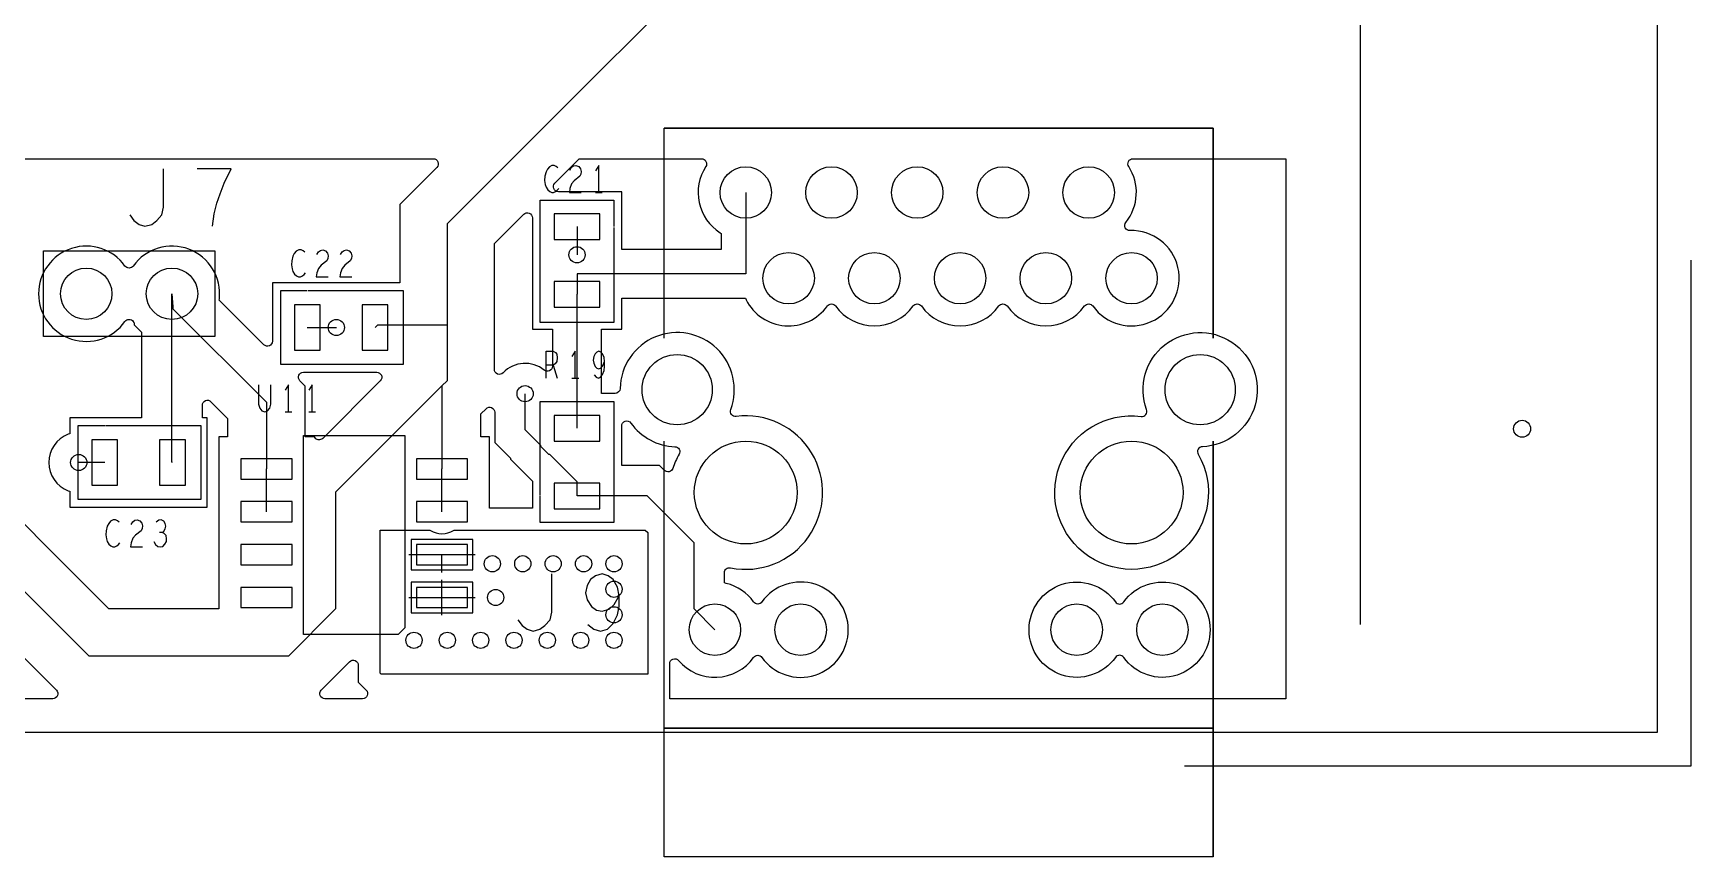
# Model space of a CAD drawing. Extents: x -56 to 56, y -64 to 41.
# Drawn here: x 6.89 to 56, y -63.69 to -39.28 of the extents above; entities that cross this region are included whole.
import ezdxf

# ---------------------------------------------------------------- set-up
doc = ezdxf.new("R2010")
doc.units = 0
doc.layers.get('0').update_dxf_attribs({"linetype": 'CONTINUOUS'})
doc.layers.add('art', color=5, linetype='CONTINUOUS')
doc.layers.add('tap', color=9, linetype='CONTINUOUS')

# ---------------------------------------------------------------- blocks, each defined once
blk = doc.blocks.new('D51')
blk.add_lwpolyline([(-0.9102, -0.4502), (0.9102, -0.4502), (0.9102, 0.4502), (-0.9102, 0.4502)], close=True)
blk = doc.blocks.new('D10')
blk.add_circle((0, 0), 0.25)
blk = doc.blocks.new('D13')
blk.add_circle((0, 0), 0.24)
blk = doc.blocks.new('D14')
blk.add_circle((0, 0), 0.762)
blk = doc.blocks.new('D33')
blk.add_lwpolyline([(-0.6731, -0.381), (0.6731, -0.381), (0.6731, 0.381), (-0.6731, 0.381)], close=True)
blk = doc.blocks.new('D36')
blk.add_circle((0, 0), 1.524)
blk = doc.blocks.new('D18')
blk.add_lwpolyline([(-0.76, -0.3), (0.76, -0.3), (0.76, 0.3), (-0.76, 0.3)], close=True)
blk = doc.blocks.new('D37')
blk.add_circle((0, 0), 1.041)
blk = doc.blocks.new('D19')
blk.add_lwpolyline([(-0.381, -0.6731), (0.381, -0.6731), (0.381, 0.6731), (-0.381, 0.6731)], close=True)

msp = doc.modelspace()

# ---------------------------------------------------------------- linework, layer by layer
at = {"layer": 'art', "color": 3}
for points in [[(-55, 40), (55, 40), (55, -60), (-55, -60), (-55, 40)], [(37.274, -34.8234), (29.2608, -34.8234), (19.1516, -44.9326), (19.1516, -47.9298)], [(28, -44), (28, -46.41), (23, -46.41), (23, -47.016)], [(23, -45.0094), (23, -45.845)], [(19, -49.7324), (15.8496, -52.8828), (15.8496, -56.3372), (14.4526, -57.7342), (8.5466, -57.7342), (-1, -48.1876), (-1, -46)], [(56, -46), (56, -61), (41, -61)], [(11.016, -52), (11, -51.9919), (11, -47)], [(11, -47), (11.028, -47.3848), (11.028, -47.4438), (13.8, -50.2158), (13.8, -52.19)], [(23, -50.984), (23, -47.016)], [(15.0094, -48), (15.8705, -48)], [(18.8516, -47.9298), (17.0862, -47.9298), (17.016, -48)], [(19.1516, -47.9298), (18.8516, -47.9298)], [(19.1516, -47.9298), (19.1516, -49.5808), (19, -49.7324)], [(19, -49.7324), (19, -52.19)], [(23, -52.9906), (23, -52.5713), (22.1937, -51.765), (22.1612, -51.765), (21.9269, -51.5307), (21.9269, -51.4982), (21.463, -51.0343), (21.463, -49.9618)], [(9.0094, -52), (8.2384, -52)], [(13.8, -53.46), (13.8, -52.19)], [(19, -53.46), (19, -52.19)], [(27.0856, -56.954), (26.4668, -56.3352), (26.4668, -54.3814), (25.076, -52.9906), (23, -52.9906)], [(18.0148, -54.73), (19, -54.73)], [(19, -55.2552), (19, -54.73)], [(19, -54.73), (19.9852, -54.73)], [(19, -56), (19, -55.4748)], [(18.0148, -56), (19, -56)], [(19, -56.5252), (19, -56)], [(19, -56), (19.9852, -56)]]:
    msp.add_lwpolyline(points, dxfattribs=at)
at = {"layer": 'art', "color": 5}
for points in [[(25.587, -48.318), (25.587, -42.095), (41.843, -42.095), (41.843, -48.318)], [(25.587, -48.318), (25.587, -42.095)], [(41.843, -42.095), (25.587, -42.095)], [(41.843, -48.318), (41.843, -42.095)], [(22.4333, -43.2667), (22.3833, -43.2267), (22.325, -43.2), (22.2583, -43.2), (22.1833, -43.24), (22.125, -43.3067), (22.0833, -43.3867), (22.05, -43.52), (22.0417, -43.64), (22.0583, -43.76), (22.0833, -43.84), (22.1333, -43.92), (22.1917, -43.9733), (22.25, -44), (22.3083, -44), (22.3667, -43.9733), (22.4167, -43.9333), (22.4583, -43.88)], [(22.7917, -43.3333), (22.8417, -43.2533), (22.9, -43.2133), (22.9667, -43.2), (23.05, -43.2267), (23.1083, -43.2933), (23.125, -43.3733), (23.1167, -43.4534), (23.0833, -43.52), (22.9167, -43.6533), (22.8417, -43.7467), (22.7917, -43.88), (22.775, -44), (23.125, -44)], [(23.65, -44), (23.65, -43.2), (23.55, -43.36)], [(9.75, -44.66), (9.875, -44.83), (10.025, -44.9433), (10.2, -45), (10.4, -44.9433), (10.55, -44.83), (10.7, -44.66), (10.75, -44.4334), (10.75, -43.3)], [(12.2, -45), (12.25, -44.6317), (12.325, -44.32), (12.425, -44.0367), (12.55, -43.725), (12.75, -43.3), (11.75, -43.3)], [(23.55, -44), (23.75, -44)], [(24.0922, -45.0348), (24.0922, -47.8542), (21.9078, -47.8542), (21.9078, -44.222), (24.0922, -44.222), (24.0922, -45.0094)], [(12.27, -45.73), (12.27, -48.27), (7.19, -48.27), (7.19, -45.73), (12.27, -45.73)], [(14.9333, -45.7667), (14.8833, -45.7267), (14.825, -45.7), (14.7583, -45.7), (14.6833, -45.74), (14.625, -45.8067), (14.5833, -45.8867), (14.55, -46.02), (14.5417, -46.14), (14.5583, -46.26), (14.5833, -46.34), (14.6333, -46.42), (14.6917, -46.4733), (14.75, -46.5), (14.8083, -46.5), (14.8667, -46.4733), (14.9167, -46.4333), (14.9583, -46.38)], [(15.2917, -45.8333), (15.3417, -45.7533), (15.4, -45.7133), (15.4667, -45.7), (15.55, -45.7267), (15.6083, -45.7933), (15.625, -45.8733), (15.6167, -45.9534), (15.5833, -46.02), (15.4167, -46.1533), (15.3417, -46.2467), (15.2917, -46.38), (15.275, -46.5), (15.625, -46.5)], [(15.9917, -45.8333), (16.0417, -45.7533), (16.1, -45.7133), (16.1667, -45.7), (16.25, -45.7267), (16.3083, -45.7933), (16.325, -45.8733), (16.3167, -45.9534), (16.2833, -46.02), (16.1167, -46.1533), (16.0417, -46.2467), (15.9917, -46.38), (15.975, -46.5), (16.325, -46.5)], [(15.0348, -46.9078), (17.8542, -46.9078), (17.8542, -49.0922), (14.222, -49.0922), (14.222, -46.9078), (15.0094, -46.9078)], [(22.0833, -49.5), (22.0833, -48.7), (22.2917, -48.7), (22.3583, -48.74), (22.4, -48.7933), (22.4167, -48.9), (22.4, -49.0067), (22.35, -49.0733), (22.2917, -49.1133), (22.0833, -49.1133)], [(22.95, -49.5), (22.95, -48.7), (22.85, -48.86)], [(23.5083, -49.4067), (23.5667, -49.4733), (23.6333, -49.5), (23.7, -49.4733), (23.7583, -49.3934), (23.8, -49.2733), (23.8167, -49.1533), (23.8167, -49.0067), (23.8, -48.8867), (23.7583, -48.78), (23.7083, -48.7267), (23.65, -48.7), (23.5833, -48.7267), (23.5333, -48.78), (23.5, -48.86), (23.4833, -48.9667), (23.5, -49.06), (23.5417, -49.1533), (23.5917, -49.2067), (23.65, -49.22), (23.7167, -49.1934), (23.7667, -49.1267), (23.8167, -49.0067)], [(22.2917, -49.1133), (22.4167, -49.5)], [(22.85, -49.5), (23.05, -49.5)], [(13.5667, -49.7), (13.5667, -50.2733), (13.6, -50.3934), (13.6667, -50.4733), (13.75, -50.5), (13.8333, -50.4733), (13.9, -50.3934), (13.9333, -50.2733), (13.9333, -49.7)], [(14.45, -50.5), (14.45, -49.7), (14.35, -49.86)], [(15.15, -50.5), (15.15, -49.7), (15.05, -49.86)], [(14.35, -50.5), (14.55, -50.5)], [(15.05, -50.5), (15.25, -50.5)], [(21.9078, -52.9652), (21.9078, -50.1966), (24.0922, -50.1966), (24.0922, -53.778), (21.9078, -53.778), (21.9078, -52.9906)], [(9.0348, -50.9078), (11.8542, -50.9078), (11.8542, -53.0922), (8.222, -53.0922), (8.222, -50.9078), (9.0094, -50.9078)], [(14.9, -56.7), (14.9, -51.2), (17.9, -51.2), (17.9, -56.9), (17.7, -57.1), (14.9, -57.1), (14.9, -56.7)], [(41.843, -51.366), (41.843, -63.685), (25.587, -63.685), (25.587, -51.366)], [(25.587, -63.685), (25.587, -51.366)], [(41.843, -63.685), (41.843, -51.366)], [(9.4333, -53.7667), (9.3833, -53.7267), (9.325, -53.7), (9.2583, -53.7), (9.1833, -53.74), (9.125, -53.8067), (9.0833, -53.8867), (9.05, -54.02), (9.0417, -54.14), (9.0583, -54.26), (9.0833, -54.34), (9.1333, -54.42), (9.1917, -54.4733), (9.25, -54.5), (9.3083, -54.5), (9.3667, -54.4733), (9.4167, -54.4333), (9.4583, -54.38)], [(9.7917, -53.8333), (9.8417, -53.7533), (9.9, -53.7133), (9.9667, -53.7), (10.05, -53.7267), (10.1083, -53.7933), (10.125, -53.8733), (10.1167, -53.9534), (10.0833, -54.02), (9.9167, -54.1533), (9.8417, -54.2467), (9.7917, -54.38), (9.775, -54.5), (10.125, -54.5)], [(10.7083, -54.0733), (10.7583, -54.0333), (10.8, -53.9667), (10.8167, -53.8867), (10.8, -53.8067), (10.7583, -53.74), (10.6833, -53.7), (10.6083, -53.7133), (10.5333, -53.7667)], [(10.4667, -54.34), (10.5167, -54.4333), (10.5833, -54.4867), (10.6583, -54.5), (10.725, -54.4867), (10.7917, -54.42), (10.8333, -54.34), (10.8417, -54.26), (10.825, -54.1667), (10.7667, -54.1), (10.7083, -54.0733), (10.6333, -54.0733)], [(21.25, -56.66), (21.375, -56.83), (21.525, -56.9433), (21.7, -57), (21.9, -56.9433), (22.05, -56.83), (22.2, -56.66), (22.25, -56.4334), (22.25, -55.3)], [(23.325, -56.8017), (23.5, -56.9433), (23.7, -57), (23.9, -56.9433), (24.075, -56.7734), (24.2, -56.5183), (24.25, -56.2633), (24.25, -55.9517), (24.2, -55.6967), (24.075, -55.47), (23.925, -55.3567), (23.75, -55.3), (23.55, -55.3567), (23.4, -55.47), (23.3, -55.64), (23.25, -55.8667), (23.3, -56.065), (23.425, -56.2633), (23.575, -56.3767), (23.75, -56.405), (23.95, -56.3484), (24.1, -56.2067), (24.25, -55.9517)], [(25.587, -59.875), (41.843, -59.875)], [(41.843, -59.875), (25.587, -59.875)], [(41.843, -63.685), (25.587, -63.685)]]:
    msp.add_lwpolyline(points, dxfattribs=at)
at = {"layer": 'art', "color": 3}
for points in [[(-43.9999, -43), (18.7419, -43), (18.7419, -43), (18.7419, -43, -0.668294), (18.848, -43.2561), (17.7514, -44.3526), (17.7514, -46.6767), (13.9782, -46.6767), (13.9782, -48.4052), (13.9782, -48.4052), (13.9782, -48.4052, -0.668405), (13.7221, -48.5113), (12.3999, -47.1891), (12.4038, -47.1534), (12.4038, -47.1534), (12.4038, -47.1534, 0.771655), (9.8519, -46.1776), (9.8519, -46.1776), (9.8519, -46.1776, -0.513834), (9.6081, -46.1776), (9.6081, -46.1776), (9.6081, -46.1776, 3.113277), (9.6081, -47.8224), (9.6081, -47.8224), (9.6081, -47.8224, -0.513834), (9.8519, -47.8224), (9.8519, -47.8224), (9.8519, -47.8224, 0.003383), (9.8632, -47.8378), (9.8778, -47.8577), (9.8778, -47.9202), (10.0998, -48.1422), (10.0998, -50.6767), (7.9782, -50.6767), (7.9782, -51.1471), (7.9292, -51.1652), (7.9292, -51.1652), (7.9292, -51.1652, 0.696002), (7.9292, -52.8348), (7.9782, -52.8529), (7.9782, -53.3233), (12.0472, -53.3233), (12.0472, -50.6767), (11.9002, -50.6767), (11.9002, -50.3048), (11.9002, -50.3048), (11.9002, -50.3048, -0.668405), (12.1563, -50.1987), (12.6498, -50.6922), (12.6498, -51.2398), (12.3898, -51.2398), (12.3898, -56.334), (9.1266, -56.334), (4.756, -51.9635)], [(24.3233, -45.6848), (24.3233, -43.9782), (22.4483, -43.9782), (22.4483, -43.9782), (22.4483, -43.9782, -0.668294), (22.3422, -43.7221), (23.0644, -43), (26.6893, -43), (26.6893, -43), (26.6893, -43, -0.594677), (26.8151, -43.2316), (26.8151, -43.2316), (26.8151, -43.2316, 0.416334), (27.2402, -45.1904), (27.2748, -45.2125), (27.2748, -45.6848), (24.3233, -45.6848)], [(25.7454, -58.9999), (25.7454, -57.9659), (25.7454, -57.9659), (25.7454, -57.9659, -0.697989), (26.0097, -57.8687), (26.0097, -57.8687), (26.0097, -57.8687, 0.487816), (28.2337, -57.7764), (28.2337, -57.7764), (28.2337, -57.7764, -0.513834), (28.4775, -57.7764), (28.4775, -57.7764), (28.4775, -57.7764, 3.113277), (28.4775, -56.1316), (28.4775, -56.1316), (28.4775, -56.1316, -0.513834), (28.2337, -56.1316), (28.2337, -56.1316), (28.2337, -56.1316, 0.178668), (27.424, -55.583), (27.367, -55.5689), (27.367, -55.2672), (27.367, -55.2672), (27.367, -55.2672, -0.474274), (27.5469, -55.1202), (27.5469, -55.1202), (27.5469, -55.1202, 1.178434), (27.7131, -50.6324), (27.7131, -50.6324), (27.7131, -50.6324, -0.563597), (27.5536, -50.4313), (27.5536, -50.4313), (27.5536, -50.4313, 1.183046), (24.2768, -49.806), (24.2768, -49.806), (24.2768, -49.806, -0.408057), (24.1268, -49.9528), (23.7252, -49.9528), (23.7252, -48.0472), (24.3233, -48.0472), (24.3233, -47.1352), (27.9885, -47.1352), (28.0093, -47.1764), (28.0093, -47.1764), (28.0093, -47.1764, 0.563487), (30.4181, -47.3624), (30.4181, -47.3624), (30.4181, -47.3624, -0.513834), (30.6619, -47.3624), (30.6619, -47.3624), (30.6619, -47.3624, 0.51377), (32.9581, -47.3624), (32.9581, -47.3624), (32.9581, -47.3624, -0.513834), (33.2019, -47.3624), (33.2019, -47.3624), (33.2019, -47.3624, 0.51377), (35.4981, -47.3624), (35.4981, -47.3624), (35.4981, -47.3624, -0.513834), (35.7419, -47.3624), (35.7419, -47.3624), (35.7419, -47.3624, 0.51377), (38.0381, -47.3624), (38.0381, -47.3624), (38.0381, -47.3624, -0.513834), (38.2819, -47.3624), (38.2819, -47.3624), (38.2819, -47.3624, 1.669288), (39.3827, -45.1286), (39.3827, -45.1286), (39.3827, -45.1286, -0.641567), (39.2607, -44.8847), (39.2607, -44.8847), (39.2607, -44.8847, 0.323737), (39.3449, -43.2316), (39.3449, -43.2316), (39.3449, -43.2316, -0.594703), (39.4707, -43), (43.9999, -43), (43.9999, -58.9999), (25.7454, -58.9999)], [(20.8105, -49.3416), (20.8105, -49.3416), (20.8105, -49.3416, -0.677276), (20.5518, -49.2383), (20.5518, -45.5126), (21.4206, -44.6437), (21.4206, -44.6437), (21.4206, -44.6437, -0.668242), (21.6767, -44.7498), (21.6767, -48.0472), (22.2748, -48.0472), (22.2748, -49.1464), (22.2748, -49.1464), (22.2748, -49.1464, -0.631162), (22.0303, -49.2628), (22.0303, -49.2628), (22.0303, -49.2628, 0.391482), (20.8105, -49.3416), (20.8105, -49.3416)], [(41.4037, -51.7569), (41.4037, -51.7569), (41.4037, -51.7569, -4.255385), (39.7169, -50.6324), (39.7169, -50.6324), (39.7169, -50.6324, 0.563597), (39.8764, -50.4313), (39.8764, -50.4313), (39.8764, -50.4313, -3.084816), (41.5279, -51.5323), (41.5279, -51.5323), (41.5279, -51.5323, 0.563688), (41.4037, -51.7569), (41.4037, -51.7569)], [(15.4663, -51.286), (15.4663, -51.286), (15.4663, -51.286, -0.528698), (15.2227, -51.2398), (14.9502, -51.2398), (14.9502, -49.7394), (14.7902, -49.5794), (14.7902, -49.5794), (14.7902, -49.5794, -0.668446), (14.8963, -49.3233), (17.0668, -49.3233), (17.0668, -49.3233), (17.0668, -49.3233, -0.668294), (17.1729, -49.5794), (15.4663, -51.286)], [(20.4102, -53.3502), (20.4102, -51.2398), (20.1502, -51.2398), (20.1502, -50.5624), (20.3067, -50.4058), (20.3067, -50.4058), (20.3067, -50.4058, -0.668242), (20.5628, -50.5119), (20.5628, -51.4072), (21.0267, -51.8711), (21.0267, -51.9036), (21.6767, -52.5536), (21.6767, -53.3502), (20.4102, -53.3502)], [(25.8398, -52.174), (25.8398, -52.174), (25.8398, -52.174, -0.558134), (25.5913, -52.2329), (25.4489, -52.0904), (24.3233, -52.0904), (24.3233, -50.9178), (24.3233, -50.9178), (24.3233, -50.9178, -0.728116), (24.595, -50.8302), (24.595, -50.8302), (24.595, -50.8302, 0.230974), (25.9021, -51.5323), (25.9021, -51.5323), (25.9021, -51.5323, -0.563688), (26.0263, -51.7569), (26.0263, -51.7569), (26.0263, -51.7569, 0.050316), (25.8398, -52.174), (25.8398, -52.174)], [(1.8038, -52.9715), (7.5761, -58.7438), (7.5761, -58.7438), (7.5761, -58.7438, -0.668242), (7.47, -58.9999), (-28.4997, -58.9999)], [(17.1958, -58.2676), (17.1704, -58.2422), (17.1704, -54.0004), (18.6378, -54.0004), (18.656, -54.0118), (18.656, -54.0118), (18.656, -54.0118, 0.286179), (19.344, -54.0118), (19.3622, -54.0004), (25.019, -54.0004), (25.0952, -54.0766), (25.0952, -58.2676), (17.1958, -58.2676)], [(38.9525, -57.7764), (38.9525, -57.7764), (38.9525, -57.7764, -3.113277), (38.9525, -56.1316), (38.9525, -56.1316), (38.9525, -56.1316, 0.513834), (39.1963, -56.1316), (39.1963, -56.1316), (39.1963, -56.1316, -3.113277), (39.1963, -57.7764), (39.1963, -57.7764), (39.1963, -57.7764, 0.513834), (38.9525, -57.7764), (38.9525, -57.7764)], [(15.5292, -58.9999), (15.5292, -58.9999), (15.5292, -58.9999, -0.668294), (15.4231, -58.7438), (16.2641, -57.9028), (16.2641, -57.9028), (16.2641, -57.9028, -0.668242), (16.5202, -58.0089), (16.5202, -58.5115), (16.7525, -58.7438), (16.7525, -58.7438), (16.7525, -58.7438, -0.668205), (16.6465, -58.9999), (15.5292, -58.9999)]]:
    msp.add_lwpolyline(points, format="xyb", dxfattribs=at)
at = {"layer": 'tap', "color": 9}
msp.add_lwpolyline([(46.2, -36.7), (46.2, -56.8)], dxfattribs=at)

# ---------------------------------------------------------------- block references
at = {"layer": 'art'}
for name, p in [('D14', (28, -44)), ('D14', (30.54, -44)), ('D14', (33.08, -44)), ('D14', (35.62, -44)), ('D14', (38.16, -44)), ('D33', (23, -45.0094)), ('D13', (23, -45.845)), ('D14', (29.27, -46.54)), ('D14', (31.81, -46.54)), ('D14', (34.35, -46.54)), ('D14', (36.89, -46.54)), ('D14', (39.43, -46.54)), ('D14', (8.46, -47)), ('D14', (11, -47)), ('D33', (23, -47.016)), ('D19', (15.0094, -48)), ('D19', (17.016, -48)), ('D13', (15.8705, -48)), ('D37', (25.968, -49.842)), ('D37', (41.462, -49.842)), ('D13', (21.463, -49.9618)), ('D33', (23, -50.984)), ('D10', (51, -51)), ('D19', (9.0094, -52)), ('D19', (11.016, -52)), ('D36', (28, -52.89)), ('D36', (39.43, -52.89)), ('D13', (8.2384, -52)), ('D18', (13.8, -52.19)), ('D18', (19, -52.19)), ('D33', (23, -52.9906)), ('D18', (13.8, -53.46)), ('D18', (19, -53.46)), ('D18', (13.8, -54.73)), ('D51', (19, -54.73)), ('D18', (19, -54.73)), ('D13', (20.4926, -55.0004)), ('D13', (21.3933, -55.0004)), ('D13', (22.2939, -55.0004)), ('D13', (23.1946, -55.0004)), ('D13', (24.0952, -55.0004)), ('D18', (13.8, -56)), ('D51', (19, -56)), ('D18', (19, -56)), ('D13', (20.5901, -56.0004)), ('D13', (24.0952, -55.7561)), ('D13', (24.0952, -56.5119)), ('D14', (27.0856, -56.954)), ('D14', (29.6256, -56.954)), ('D14', (37.8044, -56.954)), ('D14', (40.3444, -56.954)), ('D13', (18.1704, -57.2676)), ('D13', (19.1579, -57.2676)), ('D13', (20.1453, -57.2676)), ('D13', (21.1328, -57.2676)), ('D13', (22.1203, -57.2676)), ('D13', (23.1077, -57.2676)), ('D13', (24.0952, -57.2676))]:
    msp.add_blockref(name, p, dxfattribs=at)

doc.saveas('drawing.dxf')
